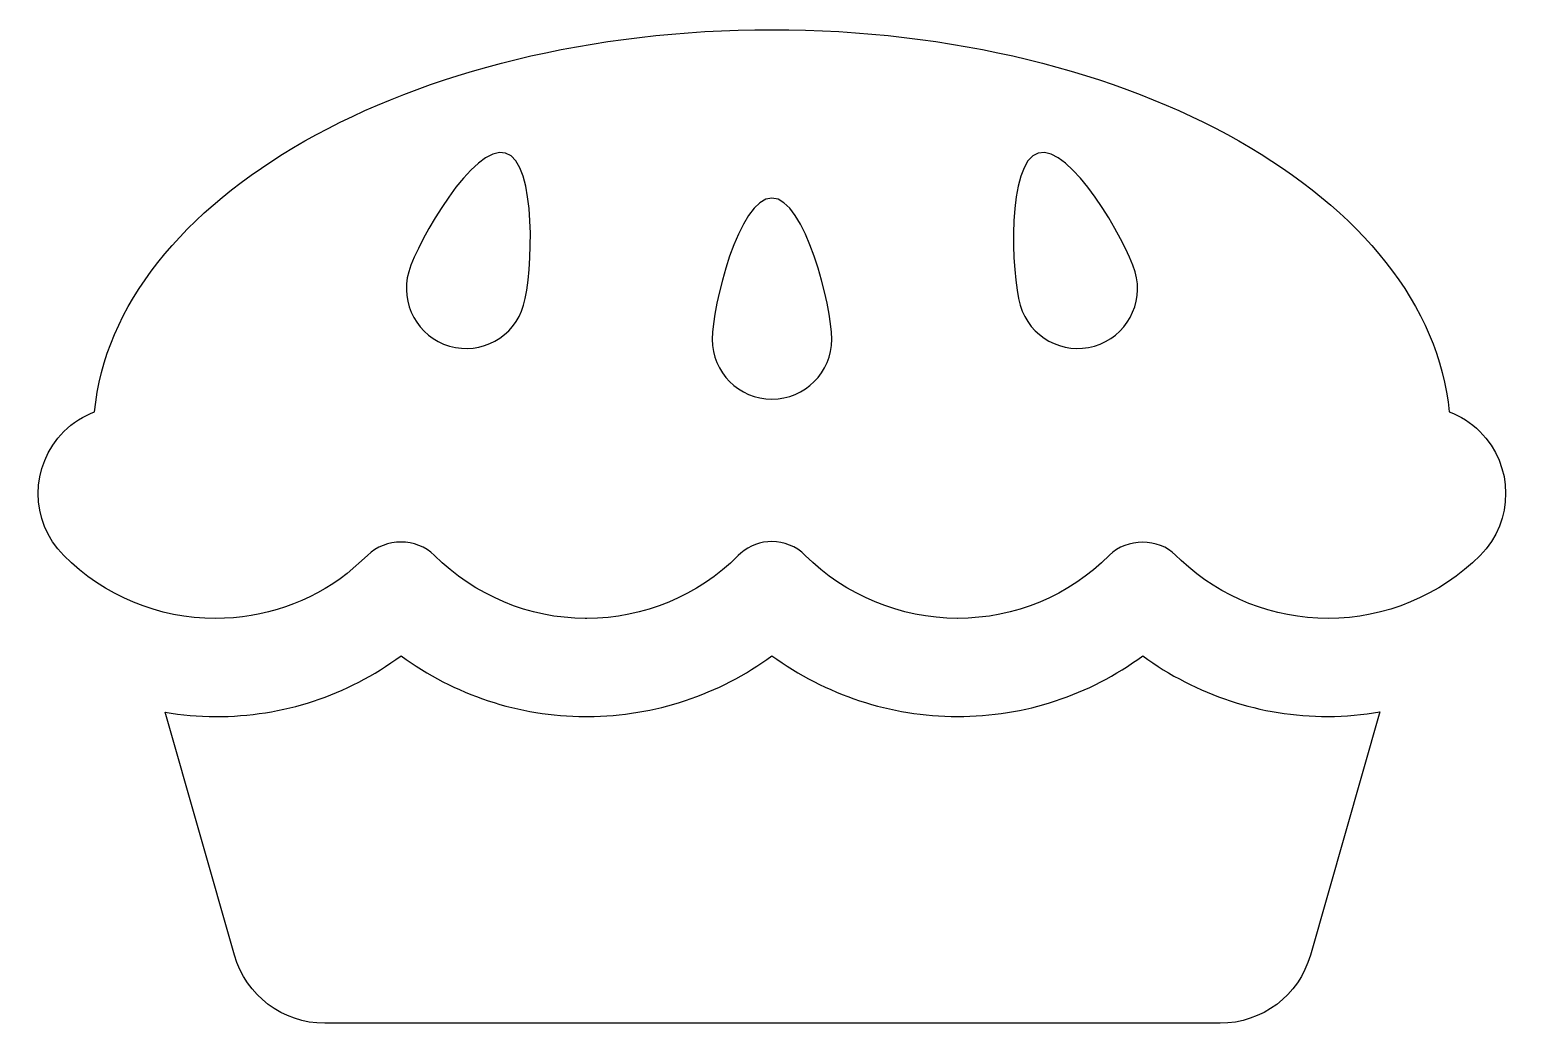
# Model space of a CAD drawing. Header units: centimetres. Extents: x -6.6 to 6.6, y -5.1 to 3.8.
import ezdxf

# ---------------------------------------------------------------- set-up
doc = ezdxf.new("R2010")
doc.units = ezdxf.units.CM
doc.header["$MEASUREMENT"] = 0
doc.layers.add('Layer 1', color=7, linetype='Continuous')

msp = doc.modelspace()

# ---------------------------------------------------------------- linework, layer by layer
at = {"layer": 'Layer 1'}
for points, knots in [([(6.31867, 0.18508), (6.23877, 0.26451), (6.14566, 0.32068), (6.04612, 0.35828), (6.04612, 0.35828), (5.86758, 2.25698), (3.23714, 3.76548), (0.00783, 3.76548), (0.00783, 3.76548), (-3.22107, 3.76548), (-5.85192, 2.25698), (-6.03009, 0.35804), (-6.03009, 0.35804), (-6.1296, 0.32026), (-6.22316, 0.26366), (-6.30301, 0.18379), (-6.30301, 0.18379), (-6.60842, -0.12122), (-6.60842, -0.61589), (-6.30386, -0.92106), (-6.30386, -0.92106), (-5.94249, -1.2829), (-5.46278, -1.48235), (-4.95189, -1.4828), (-4.95189, -1.4828), (-4.95141, -1.4828), (-4.95141, -1.4828), (-4.95107, -1.4828), (-4.95107, -1.4828), (-4.52133, -1.4828), (-4.11255, -1.34143), (-3.77849, -1.08103), (-3.77849, -1.08103), (-3.77849, -1.08103), (-3.59566, -0.92064), (-3.59566, -0.92064), (-3.59566, -0.92064), (-3.51666, -0.84142), (-3.40736, -0.80171), (-3.29795, -0.80171), (-3.29795, -0.80171), (-3.18902, -0.80171), (-3.07964, -0.84121), (-3.00021, -0.92003), (-3.00021, -0.92003), (-2.64395, -1.27735), (-2.15275, -1.48174), (-1.65721, -1.48174), (-1.65721, -1.48174), (-1.65597, -1.48174), (-1.65422, -1.48174), (-1.6525, -1.48174), (-1.6525, -1.48174), (-1.64954, -1.48174), (-1.64567, -1.48174), (-1.64096, -1.48174), (-1.64096, -1.48174), (-1.13304, -1.48174), (-0.65422, -1.28351), (-0.29201, -0.92257), (-0.29201, -0.92257), (-0.29201, -0.92257), (-0.27026, -0.90061), (-0.27026, -0.90061), (-0.27026, -0.90061), (-0.19036, -0.83158), (-0.09124, -0.79697), (0.00745, -0.79697), (0.00745, -0.79697), (0.11548, -0.79697), (0.22356, -0.83801), (0.30601, -0.92), (0.30601, -0.92), (0.66182, -1.2769), (1.15519, -1.4815), (1.66099, -1.4815), (1.66099, -1.4815), (1.66136, -1.4815), (1.66181, -1.4815), (1.66223, -1.4815), (1.66223, -1.4815), (2.17438, -1.4815), (2.65582, -1.28222), (3.01676, -0.91955), (3.01676, -0.91955), (3.09449, -0.84182), (3.20427, -0.80271), (3.31399, -0.80271), (3.31399, -0.80271), (3.42252, -0.80271), (3.531, -0.84115), (3.60704, -0.91828), (3.60704, -0.91828), (3.60704, -0.91828), (3.65742, -0.96591), (3.65742, -0.96591), (3.65742, -0.96591), (4.01286, -1.29799), (4.47498, -1.48105), (4.96668, -1.48232), (4.96668, -1.48232), (5.47243, -1.48232), (5.9671, -1.27729), (6.32206, -0.91997), (6.32206, -0.91997), (6.6262, -0.61397), (6.62451, -0.11906), (6.31867, 0.18508)], [0, 0, 0, 0, 0.03571429, 0.03571429, 0.03571429, 0.03571429, 0.07142857, 0.07142857, 0.07142857, 0.07142857, 0.10714286, 0.10714286, 0.10714286, 0.10714286, 0.14285714, 0.14285714, 0.14285714, 0.14285714, 0.17857143, 0.17857143, 0.17857143, 0.17857143, 0.21428571, 0.21428571, 0.21428571, 0.21428571, 0.25, 0.25, 0.25, 0.25, 0.28571429, 0.28571429, 0.28571429, 0.28571429, 0.32142857, 0.32142857, 0.32142857, 0.32142857, 0.35714286, 0.35714286, 0.35714286, 0.35714286, 0.39285714, 0.39285714, 0.39285714, 0.39285714, 0.42857143, 0.42857143, 0.42857143, 0.42857143, 0.46428571, 0.46428571, 0.46428571, 0.46428571, 0.5, 0.5, 0.5, 0.5, 0.53571429, 0.53571429, 0.53571429, 0.53571429, 0.57142857, 0.57142857, 0.57142857, 0.57142857, 0.60714286, 0.60714286, 0.60714286, 0.60714286, 0.64285714, 0.64285714, 0.64285714, 0.64285714, 0.67857143, 0.67857143, 0.67857143, 0.67857143, 0.71428571, 0.71428571, 0.71428571, 0.71428571, 0.75, 0.75, 0.75, 0.75, 0.78571429, 0.78571429, 0.78571429, 0.78571429, 0.82142857, 0.82142857, 0.82142857, 0.82142857, 0.85714286, 0.85714286, 0.85714286, 0.85714286, 0.89285714, 0.89285714, 0.89285714, 0.89285714, 0.92857143, 0.92857143, 0.92857143, 0.92857143, 1, 1, 1, 1]), ([(-2.2057, 1.30868), (-2.28817, 1.02589), (-2.58329, 0.86339), (-2.8665, 0.9458), (-2.8665, 0.9458), (-3.14974, 1.02803), (-3.31161, 1.32341), (-3.22959, 1.60641), (-3.22959, 1.60641), (-3.14717, 1.88899), (-2.64912, 2.7484), (-2.36588, 2.66617), (-2.36588, 2.66617), (-2.08306, 2.58376), (-2.1237, 1.59126), (-2.2057, 1.30868)], [0, 0, 0, 0, 0.2, 0.2, 0.2, 0.2, 0.4, 0.4, 0.4, 0.4, 0.6, 0.6, 0.6, 0.6, 1, 1, 1, 1]), ([(2.88303, 0.94581), (2.59985, 0.86339), (2.30468, 1.0259), (2.22223, 1.30869), (2.22223, 1.30869), (2.14021, 1.59127), (2.09962, 2.58377), (2.38244, 2.66619), (2.38244, 2.66619), (2.6656, 2.74842), (3.16368, 1.889), (3.24615, 1.60643), (3.24615, 1.60643), (3.32814, 1.32342), (3.16627, 1.02804), (2.88303, 0.94581)], [0, 0, 0, 0, 0.2, 0.2, 0.2, 0.2, 0.4, 0.4, 0.4, 0.4, 0.6, 0.6, 0.6, 0.6, 1, 1, 1, 1]), ([(0.00828, 0.47252), (-0.28647, 0.47252), (-0.5248, 0.71109), (-0.5248, 1.00563), (-0.5248, 1.00563), (-0.5248, 1.29993), (-0.28644, 2.26446), (0.00828, 2.26446), (0.00828, 2.26446), (0.30305, 2.26446), (0.54136, 1.29992), (0.54136, 1.00563), (0.54136, 1.00563), (0.54136, 0.71109), (0.30303, 0.47252), (0.00828, 0.47252)], [0, 0, 0, 0, 0.2, 0.2, 0.2, 0.2, 0.4, 0.4, 0.4, 0.4, 0.6, 0.6, 0.6, 0.6, 1, 1, 1, 1]), ([(3.31401, -1.81533), (2.83858, -2.16667), (2.26539, -2.35632), (1.66097, -2.35632), (1.66097, -2.35632), (1.06632, -2.35632), (0.48283, -2.16175), (0.00867, -1.81466), (0.00867, -1.81466), (-0.46247, -2.16256), (-1.02971, -2.35224), (-1.63241, -2.35632), (-1.63241, -2.35632), (-1.63241, -2.35632), (-1.6359, -2.35653), (-1.6359, -2.35653), (-1.6359, -2.35653), (-1.6359, -2.35653), (-1.65722, -2.35654), (-1.65722, -2.35654), (-1.65722, -2.35654), (-2.24539, -2.35654), (-2.82506, -2.16194), (-3.29795, -1.8147), (-3.29795, -1.8147), (-3.77849, -2.17009), (-4.34877, -2.35763), (-4.95279, -2.35763), (-4.95279, -2.35763), (-5.105, -2.3575), (-5.25463, -2.34218), (-5.40203, -2.31821), (-5.40203, -2.31821), (-5.40203, -2.31821), (-4.78317, -4.48361), (-4.78317, -4.48361), (-4.78317, -4.48361), (-4.68064, -4.84302), (-4.35214, -5.09101), (-3.97794, -5.09101), (-3.97794, -5.09101), (-3.97794, -5.09101), (4.00349, -5.09101), (4.00349, -5.09101), (4.00349, -5.09101), (4.37724, -5.09101), (4.7062, -4.84304), (4.80867, -4.48361), (4.80867, -4.48361), (4.80867, -4.48361), (5.42843, -2.31508), (5.42843, -2.31508), (5.42843, -2.31508), (5.27569, -2.34101), (5.12085, -2.3572), (4.96462, -2.3572), (4.96462, -2.3572), (4.36568, -2.35569), (3.79119, -2.1658), (3.31401, -1.81533)], [0, 0, 0, 0, 0.0625, 0.0625, 0.0625, 0.0625, 0.125, 0.125, 0.125, 0.125, 0.1875, 0.1875, 0.1875, 0.1875, 0.25, 0.25, 0.25, 0.25, 0.3125, 0.3125, 0.3125, 0.3125, 0.375, 0.375, 0.375, 0.375, 0.4375, 0.4375, 0.4375, 0.4375, 0.5, 0.5, 0.5, 0.5, 0.5625, 0.5625, 0.5625, 0.5625, 0.625, 0.625, 0.625, 0.625, 0.6875, 0.6875, 0.6875, 0.6875, 0.75, 0.75, 0.75, 0.75, 0.8125, 0.8125, 0.8125, 0.8125, 0.875, 0.875, 0.875, 0.875, 1, 1, 1, 1])]:
    msp.add_open_spline(points, degree=3, knots=knots, dxfattribs=at)

doc.saveas('drawing.dxf')
